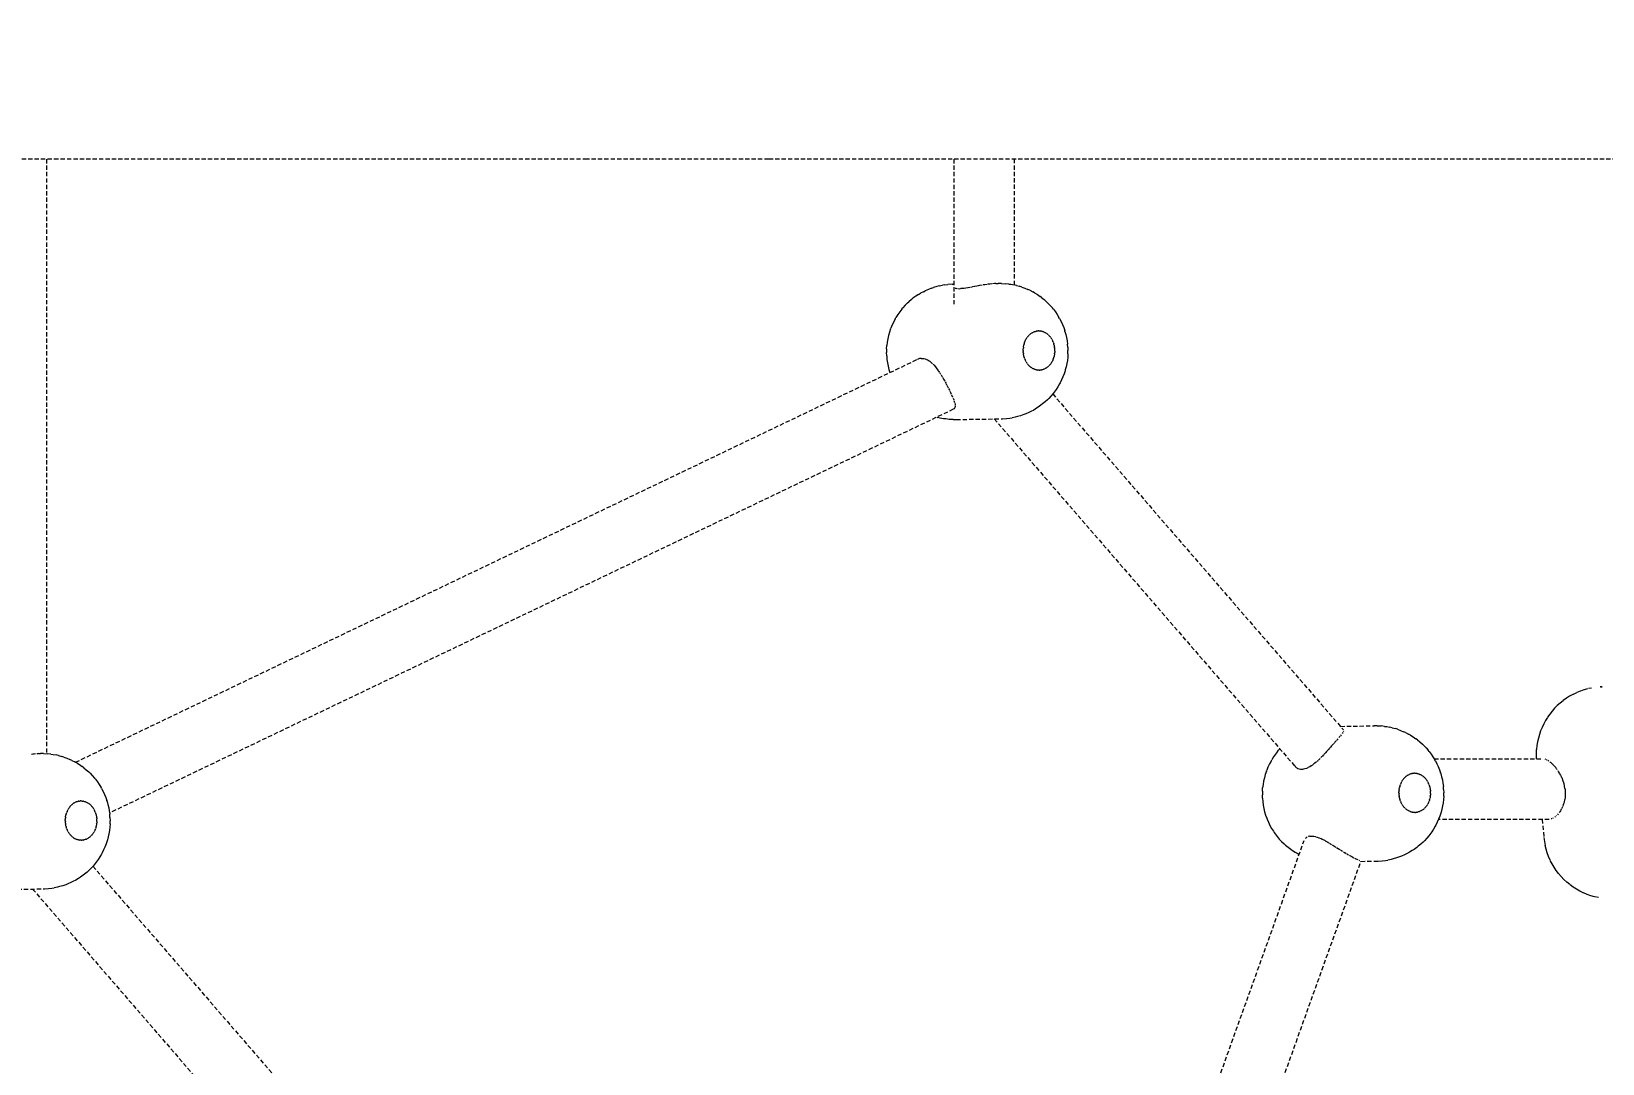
# Model space of a CAD drawing. Header units: millimetres. Extents: x -4710 to 4801, y -2494 to 3533.
# Drawn here: x 1488.4 to 1955.9, y 456.9 to 763.9 of the extents above; entities that cross this region are included whole.
import ezdxf

# ---------------------------------------------------------------- set-up
doc = ezdxf.new("R2010")
doc.units = ezdxf.units.MM
doc.linetypes.add('HIDDEN', pattern=[1.905, 1.27, -0.635])
for name, color, linetype in [('DIKOM_ОБЪЕКТ', 7, 'Continuous'), ('DIKOM_РАЗМЕР_ЗОНА', 7, 'Continuous'), ('DIKOM_РАЗМЕР_ОБЪЕКТА', 7, 'Continuous')]:
    doc.layers.add(name, color=color, linetype=linetype)
doc.styles.add('style1', font='arialbd.ttf', dxfattribs={"width": 0.8})
doc.dimstyles.new('1-50', dxfattribs={"dimtxt": 300, "dimasz": 200, "dimexe": 100, "dimexo": 0, "dimgap": 100, "dimtad": 1, "dimtxsty": 'style1', "dimcen": 200, "dimclrd": 7, "dimclre": 7, "dimclrt": 7, "dimadec": 1, "dimazin": 2, "dimtfac": 1, "dimtmove": 0, "dimatfit": 2, "dimfxl": 0, "dimlwd": 25, "dimlwe": 18, "dimarcsym": 0})

# ---------------------------------------------------------------- blocks, each defined once
blk = doc.blocks.new('*D0')
at = {"layer": 'Defpoints', "color": 0, "transparency": 16777216}
for p in [(-2049.22, 763.91), (3285.36, 750.08), (3285.36, -900.83)]:
    blk.add_point(p, dxfattribs=at)
at = {"layer": 'DIKOM_РАЗМЕР_ОБЪЕКТА', "color": 7, "lineweight": 18, "transparency": 16777216}
for p, q in [((-2049.22, 763.91), (-2049.22, -1000.83)), ((3285.36, 750.08), (3285.36, -1000.83))]:
    blk.add_line(p, q, dxfattribs=at)
at = {"layer": 'DIKOM_РАЗМЕР_ОБЪЕКТА', "color": 7, "lineweight": 25, "transparency": 16777216}
blk.add_line((-1849.22, -900.83), (3085.36, -900.83), dxfattribs=at)
at = {"layer": 'DIKOM_РАЗМЕР_ОБЪЕКТА', "color": 7, "transparency": 16777216}
for points in [[(-1849.22, -867.5), (-1849.22, -934.17), (-2049.22, -900.83)], [(3085.36, -867.5), (3085.36, -934.17), (3285.36, -900.83)]]:
    blk.add_solid(points, dxfattribs=at)
at = {"layer": 'DIKOM_РАЗМЕР_ОБЪЕКТА', "color": 7, "transparency": 16777216, "insert": (618.07, -647.56), "char_height": 300, "attachment_point": 5, "style": 'style1'}
blk.add_mtext('{\\fArial|b0|i0|c204|p34;5335}', dxfattribs=at)
blk = doc.blocks.new('*D2')
at = {"layer": 'Defpoints', "color": 0, "transparency": 16777216}
for p in [(-3555.27, 756.28), (4801.28, 756.28), (4801.28, -2394.45)]:
    blk.add_point(p, dxfattribs=at)
at = {"layer": 'DIKOM_РАЗМЕР_ЗОНА', "color": 7, "lineweight": 18, "transparency": 16777216}
for p, q in [((-3555.27, 756.28), (-3555.27, -2494.45)), ((4801.28, 756.28), (4801.28, -2494.45))]:
    blk.add_line(p, q, dxfattribs=at)
at = {"layer": 'DIKOM_РАЗМЕР_ЗОНА', "color": 7, "lineweight": 25, "transparency": 16777216}
blk.add_line((-3355.27, -2394.45), (4601.28, -2394.45), dxfattribs=at)
at = {"layer": 'DIKOM_РАЗМЕР_ЗОНА', "color": 7, "transparency": 16777216}
for points in [[(-3355.27, -2361.11), (-3355.27, -2427.78), (-3555.27, -2394.45)], [(4601.28, -2361.11), (4601.28, -2427.78), (4801.28, -2394.45)]]:
    blk.add_solid(points, dxfattribs=at)
at = {"layer": 'DIKOM_РАЗМЕР_ЗОНА', "color": 7, "transparency": 16777216, "insert": (709.08, -2141.17), "char_height": 300, "attachment_point": 5, "style": 'style1'}
blk.add_mtext('{\\fArial|b0|i0|c204|p34;8335}', dxfattribs=at)

msp = doc.modelspace()

# ---------------------------------------------------------------- linework, layer by layer
at = {"layer": 'DIKOM_ОБЪЕКТ', "color": 7, "linetype": 'HIDDEN', "lineweight": 15}
for p, q in [((1496.365, 725.928), (1445.84, 725.928)), ((1492.951, 725.928), (1492.952, 549.089)), ((1547.929, 725.928), (1496.365, 725.928)), ((1600.427, 725.928), (1547.929, 725.928)), ((1653.754, 725.928), (1600.427, 725.928)), ((1707.801, 725.928), (1653.754, 725.928)), ((1762.459, 725.928), (1707.801, 725.928)), ((1817.617, 725.928), (1762.459, 725.928)), ((1762.929, 725.928), (1762.929, 682.25)), ((1780.918, 688.505), (1780.918, 725.928)), ((1873.165, 725.928), (1817.617, 725.928)), ((1928.988, 725.928), (1873.165, 725.928)), ((1984.975, 725.928), (1928.988, 725.928)), ((1756.273, 687.545), (1755.326, 687.198)), ((1756.273, 687.545), (1756.889, 687.77)), ((1757.863, 688.045), (1756.889, 687.77)), ((1758.506, 688.211), (1757.863, 688.045)), ((1758.506, 688.211), (1759.5, 688.411)), ((1760.162, 688.516), (1759.5, 688.411)), ((1760.162, 688.516), (1761.169, 688.638)), ((1762.393, 688.714), (1761.169, 688.638)), ((1762.393, 688.714), (1762.929, 688.723)), ((1763.29, 687.582), (1763.497, 687.516)), ((1763.519, 687.509), (1763.773, 687.461)), ((1764.127, 687.418), (1764.466, 687.404)), ((1764.538, 687.403), (1764.923, 687.41)), ((1765.393, 687.441), (1764.966, 687.412)), ((1765.698, 687.473), (1765.44, 687.446)), ((1765.907, 687.493), (1765.698, 687.473)), ((1766.465, 687.562), (1765.959, 687.5)), ((1767.066, 687.652), (1766.522, 687.57)), ((1767.706, 687.763), (1767.128, 687.662)), ((1768.363, 687.892), (1767.822, 687.786)), ((1769.075, 688.019), (1768.448, 687.907)), ((1769.793, 688.159), (1769.149, 688.033)), ((1770.15, 688.233), (1769.871, 688.175)), ((1770.537, 688.299), (1770.152, 688.234)), ((1771.297, 688.436), (1770.619, 688.314)), ((1772.062, 688.564), (1771.67, 688.507)), ((1772.821, 688.679), (1772.148, 688.577)), ((1773.565, 688.771), (1773.036, 688.714)), ((1774.199, 688.844), (1773.653, 688.781)), ((1775.023, 688.9), (1774.388, 688.86)), ((1775.358, 688.922), (1775.111, 688.906)), ((1775.415, 688.926), (1776.123, 688.937)), ((1777.045, 688.94), (1776.123, 688.937)), ((1777.045, 688.94), (1778.254, 688.891)), ((1779.225, 688.785), (1778.254, 688.891)), ((1779.225, 688.785), (1779.91, 688.695)), ((1779.91, 688.695), (1780.87, 688.516)), ((1781.537, 688.361), (1780.87, 688.516)), ((1781.537, 688.361), (1782.478, 688.114)), ((1783.118, 687.895), (1782.478, 688.114)), ((1783.118, 687.895), (1784.034, 687.581)), ((1784.034, 687.581), (1784.935, 687.198)), ((1749.132, 683.151), (1748.416, 682.45)), ((1749.132, 683.151), (1749.527, 683.534)), ((1750.297, 684.193), (1749.527, 683.534)), ((1750.297, 684.193), (1750.751, 684.543)), ((1751.57, 685.153), (1750.751, 684.543)), ((1752.418, 685.698), (1751.57, 685.153)), ((1752.418, 685.698), (1752.941, 686.019)), ((1753.832, 686.504), (1752.941, 686.019)), ((1753.832, 686.504), (1754.399, 686.777)), ((1755.326, 687.198), (1754.399, 686.777)), ((1785.525, 686.926), (1784.935, 687.198)), ((1785.525, 686.926), (1786.392, 686.484)), ((1786.936, 686.16), (1786.392, 686.484)), ((1786.936, 686.16), (1787.765, 685.662)), ((1787.765, 685.662), (1788.568, 685.104)), ((1789.04, 684.745), (1788.568, 685.104)), ((1789.04, 684.745), (1789.797, 684.141)), ((1789.797, 684.141), (1790.524, 683.482)), ((1790.916, 683.103), (1790.524, 683.482)), ((1790.916, 683.103), (1791.592, 682.41)), ((1745.481, 678.469), (1745.006, 677.583)), ((1745.481, 678.469), (1745.687, 678.815)), ((1746.224, 679.691), (1745.687, 678.815)), ((1746.804, 680.523), (1746.224, 679.691)), ((1747.425, 681.308), (1746.804, 680.523)), ((1747.425, 681.308), (1747.736, 681.695)), ((1748.416, 682.45), (1747.736, 681.695)), ((1791.592, 682.41), (1792.233, 681.667)), ((1792.536, 681.285), (1792.233, 681.667)), ((1792.536, 681.285), (1793.121, 680.52)), ((1793.121, 680.52), (1793.669, 679.712)), ((1793.669, 679.712), (1794.176, 678.865)), ((1794.369, 678.526), (1794.176, 678.865)), ((1794.369, 678.526), (1794.819, 677.674)), ((1743.499, 673.513), (1743.276, 672.522)), ((1743.771, 674.483), (1743.499, 673.513)), ((1744.092, 675.43), (1743.771, 674.483)), ((1744.092, 675.43), (1744.194, 675.705)), ((1744.576, 676.66), (1744.194, 675.705)), ((1745.006, 677.583), (1744.576, 676.66)), ((1784.891, 673.126), (1785.037, 673.302)), ((1785.037, 673.302), (1785.189, 673.471)), ((1785.189, 673.471), (1785.347, 673.631)), ((1785.511, 673.783), (1785.347, 673.631)), ((1785.511, 673.783), (1785.68, 673.925)), ((1785.68, 673.925), (1785.854, 674.059)), ((1785.854, 674.059), (1786.033, 674.182)), ((1786.216, 674.296), (1786.033, 674.182)), ((1786.216, 674.296), (1786.403, 674.4)), ((1786.403, 674.4), (1786.593, 674.493)), ((1786.786, 674.576), (1786.593, 674.493)), ((1786.786, 674.576), (1786.982, 674.648)), ((1786.982, 674.648), (1787.18, 674.709)), ((1787.18, 674.709), (1787.38, 674.76)), ((1787.582, 674.799), (1787.38, 674.76)), ((1787.582, 674.799), (1787.786, 674.828)), ((1787.786, 674.828), (1787.989, 674.845)), ((1788.194, 674.851), (1787.989, 674.845)), ((1788.194, 674.851), (1788.398, 674.846)), ((1788.398, 674.846), (1788.602, 674.831)), ((1788.602, 674.831), (1788.806, 674.803)), ((1789.008, 674.765), (1788.806, 674.803)), ((1789.008, 674.765), (1789.21, 674.716)), ((1789.21, 674.716), (1789.409, 674.657)), ((1789.409, 674.657), (1789.605, 674.586)), ((1789.8, 674.505), (1789.605, 674.586)), ((1789.8, 674.505), (1789.991, 674.413)), ((1789.991, 674.413), (1790.18, 674.311)), ((1790.365, 674.198), (1790.18, 674.311)), ((1790.365, 674.198), (1790.546, 674.076)), ((1790.546, 674.076), (1790.722, 673.943)), ((1790.722, 673.943), (1790.893, 673.802)), ((1791.06, 673.652), (1790.893, 673.802)), ((1791.06, 673.652), (1791.22, 673.493)), ((1791.22, 673.493), (1791.375, 673.325)), ((1791.375, 673.325), (1791.524, 673.149)), ((1794.819, 677.674), (1795.226, 676.79)), ((1795.226, 676.79), (1795.591, 675.877)), ((1795.591, 675.877), (1795.91, 674.939)), ((1795.982, 674.71), (1795.91, 674.939)), ((1795.982, 674.71), (1796.245, 673.788)), ((1796.245, 673.788), (1796.463, 672.848)), ((1742.913, 669.471), (1742.895, 668.44)), ((1742.913, 669.471), (1742.982, 670.497)), ((1743.103, 671.515), (1742.982, 670.497)), ((1743.276, 672.522), (1743.103, 671.515)), ((1783.553, 668.992), (1783.556, 669.246)), ((1783.553, 668.992), (1783.56, 668.738)), ((1783.556, 669.246), (1783.567, 669.5)), ((1783.575, 668.485), (1783.56, 668.738)), ((1783.567, 669.5), (1783.587, 669.753)), ((1783.616, 670.004), (1783.587, 669.753)), ((1783.616, 670.004), (1783.654, 670.254)), ((1783.654, 670.254), (1783.7, 670.502)), ((1783.7, 670.502), (1783.755, 670.746)), ((1783.819, 670.988), (1783.755, 670.746)), ((1783.819, 670.988), (1783.891, 671.226)), ((1783.891, 671.226), (1783.971, 671.459)), ((1784.059, 671.688), (1783.971, 671.459)), ((1784.059, 671.688), (1784.156, 671.912)), ((1784.156, 671.912), (1784.26, 672.13)), ((1784.26, 672.13), (1784.372, 672.343)), ((1784.491, 672.549), (1784.372, 672.343)), ((1784.491, 672.549), (1784.618, 672.749)), ((1784.618, 672.749), (1784.751, 672.941)), ((1784.891, 673.126), (1784.751, 672.941)), ((1791.667, 672.965), (1791.524, 673.149)), ((1791.667, 672.965), (1791.804, 672.774)), ((1791.804, 672.774), (1791.933, 672.575)), ((1792.056, 672.37), (1791.933, 672.575)), ((1792.056, 672.37), (1792.171, 672.158)), ((1792.171, 672.158), (1792.279, 671.941)), ((1792.279, 671.941), (1792.379, 671.718)), ((1792.471, 671.489), (1792.379, 671.718)), ((1792.471, 671.489), (1792.555, 671.257)), ((1792.555, 671.257), (1792.631, 671.019)), ((1792.698, 670.778), (1792.631, 671.019)), ((1792.698, 670.778), (1792.757, 670.534)), ((1792.757, 670.534), (1792.808, 670.286)), ((1792.808, 670.286), (1792.849, 670.037)), ((1792.883, 669.786), (1792.849, 670.037)), ((1792.883, 669.786), (1792.907, 669.533)), ((1792.922, 669.279), (1792.907, 669.533)), ((1792.926, 668.771), (1792.915, 668.517)), ((1792.928, 669.025), (1792.922, 669.279)), ((1792.926, 668.771), (1792.928, 669.025)), ((1796.463, 672.848), (1796.635, 671.895)), ((1796.635, 671.895), (1796.76, 670.93)), ((1796.839, 669.958), (1796.76, 670.93)), ((1796.839, 669.958), (1796.871, 668.983)), ((1796.854, 668.007), (1796.871, 668.983)), ((1501.555, 546.555), (1751.905, 666.296)), ((1742.929, 667.41), (1742.895, 668.44)), ((1742.929, 667.41), (1743.015, 666.384)), ((1743.015, 666.384), (1743.152, 665.367)), ((1743.152, 665.367), (1743.341, 664.361)), ((1743.341, 664.361), (1743.58, 663.372)), ((1752.304, 666.472), (1751.982, 666.33)), ((1752.719, 666.594), (1752.321, 666.478)), ((1753.15, 666.658), (1752.746, 666.599)), ((1753.162, 666.658), (1753.565, 666.663)), ((1753.578, 666.662), (1753.988, 666.611)), ((1754.013, 666.605), (1754.425, 666.498)), ((1754.437, 666.493), (1754.732, 666.375)), ((1754.865, 666.324), (1755.286, 666.107)), ((1755.309, 666.092), (1755.524, 665.952)), ((1755.524, 665.952), (1755.728, 665.818)), ((1755.74, 665.81), (1756.152, 665.48)), ((1756.175, 665.46), (1756.382, 665.262)), ((1756.382, 665.262), (1756.588, 665.079)), ((1756.738, 664.924), (1757.022, 664.63)), ((1757.033, 664.617), (1757.424, 664.15)), ((1757.452, 664.116), (1757.647, 663.872)), ((1757.647, 663.872), (1757.858, 663.607)), ((1783.599, 668.232), (1783.575, 668.485)), ((1783.599, 668.232), (1783.632, 667.98)), ((1783.674, 667.731), (1783.632, 667.98)), ((1783.725, 667.483), (1783.674, 667.731)), ((1783.784, 667.239), (1783.725, 667.483)), ((1783.784, 667.239), (1783.851, 666.998)), ((1783.927, 666.761), (1783.851, 666.998)), ((1784.011, 666.528), (1783.927, 666.761)), ((1784.011, 666.528), (1784.103, 666.3)), ((1784.203, 666.076), (1784.103, 666.3)), ((1784.31, 665.859), (1784.203, 666.076)), ((1784.426, 665.647), (1784.31, 665.859)), ((1784.426, 665.647), (1784.549, 665.442)), ((1784.678, 665.243), (1784.549, 665.442)), ((1784.815, 665.052), (1784.678, 665.243)), ((1784.815, 665.052), (1784.957, 664.868)), ((1785.107, 664.692), (1784.957, 664.868)), ((1785.262, 664.524), (1785.107, 664.692)), ((1785.422, 664.365), (1785.262, 664.524)), ((1785.422, 664.365), (1785.589, 664.215)), ((1785.76, 664.074), (1785.589, 664.215)), ((1785.936, 663.942), (1785.76, 664.074)), ((1786.117, 663.819), (1785.936, 663.942)), ((1790.627, 663.958), (1790.449, 663.834)), ((1790.802, 664.092), (1790.627, 663.958)), ((1790.971, 664.234), (1790.802, 664.092)), ((1790.971, 664.234), (1791.135, 664.386)), ((1791.293, 664.546), (1791.135, 664.386)), ((1791.445, 664.714), (1791.293, 664.546)), ((1791.591, 664.891), (1791.445, 664.714)), ((1791.591, 664.891), (1791.731, 665.076)), ((1791.864, 665.269), (1791.731, 665.076)), ((1791.99, 665.468), (1791.864, 665.269)), ((1791.99, 665.468), (1792.11, 665.674)), ((1792.222, 665.887), (1792.11, 665.674)), ((1792.326, 666.105), (1792.222, 665.887)), ((1792.422, 666.329), (1792.326, 666.105)), ((1792.422, 666.329), (1792.511, 666.558)), ((1792.591, 666.791), (1792.511, 666.558)), ((1792.663, 667.029), (1792.591, 666.791)), ((1792.663, 667.029), (1792.727, 667.271)), ((1792.782, 667.515), (1792.727, 667.271)), ((1792.828, 667.763), (1792.782, 667.515)), ((1792.866, 668.013), (1792.828, 667.763)), ((1792.866, 668.013), (1792.895, 668.264)), ((1792.915, 668.517), (1792.895, 668.264)), ((1796.322, 664.174), (1796.074, 663.25)), ((1796.525, 665.114), (1796.322, 664.174)), ((1796.681, 666.07), (1796.525, 665.114)), ((1796.792, 667.035), (1796.681, 666.07)), ((1796.854, 668.007), (1796.792, 667.035)), ((1743.58, 663.372), (1743.855, 662.446)), ((1757.88, 663.577), (1758.252, 663.049)), ((1758.291, 662.995), (1758.414, 662.816)), ((1758.414, 662.816), (1758.685, 662.422)), ((1758.695, 662.405), (1758.965, 661.964)), ((1759.097, 661.766), (1759.467, 661.157)), ((1759.488, 661.119), (1759.608, 660.899)), ((1759.608, 660.899), (1759.713, 660.725)), ((1759.713, 660.725), (1759.854, 660.494)), ((1759.865, 660.474), (1760.201, 659.858)), ((1760.289, 659.702), (1760.585, 659.166)), ((1786.117, 663.819), (1786.302, 663.707)), ((1786.49, 663.604), (1786.302, 663.707)), ((1786.682, 663.512), (1786.49, 663.604)), ((1786.682, 663.512), (1786.877, 663.431)), ((1787.073, 663.36), (1786.877, 663.431)), ((1787.272, 663.301), (1787.073, 663.36)), ((1787.473, 663.252), (1787.272, 663.301)), ((1787.473, 663.252), (1787.676, 663.213)), ((1787.879, 663.187), (1787.676, 663.213)), ((1788.083, 663.171), (1787.879, 663.187)), ((1788.288, 663.166), (1788.083, 663.171)), ((1788.288, 663.166), (1788.492, 663.172)), ((1788.697, 663.189), (1788.492, 663.172)), ((1788.9, 663.218), (1788.697, 663.189)), ((1788.9, 663.218), (1789.102, 663.258)), ((1789.302, 663.308), (1789.102, 663.258)), ((1789.5, 663.369), (1789.302, 663.308)), ((1789.696, 663.441), (1789.5, 663.369)), ((1789.696, 663.441), (1789.889, 663.524)), ((1790.079, 663.617), (1789.889, 663.524)), ((1790.266, 663.721), (1790.079, 663.617)), ((1790.266, 663.721), (1790.449, 663.834)), ((1794.522, 659.408), (1794.335, 659.052)), ((1794.958, 660.264), (1794.522, 659.408)), ((1795.352, 661.15), (1794.958, 660.264)), ((1795.701, 662.065), (1795.352, 661.15)), ((1796.006, 663.005), (1795.701, 662.065)), ((1796.074, 663.25), (1796.006, 663.005)), ((1760.608, 659.12), (1760.744, 658.844)), ((1760.824, 658.701), (1760.941, 658.491)), ((1760.953, 658.467), (1761.256, 657.862)), ((1761.328, 657.724), (1761.607, 657.173)), ((1761.616, 657.153), (1761.723, 656.914)), ((1761.793, 656.777), (1761.908, 656.555)), ((1761.925, 656.518), (1762.156, 656.004)), ((1762.226, 655.863), (1762.454, 655.36)), ((1762.46, 655.345), (1762.54, 655.133)), ((1762.693, 654.797), (1762.877, 654.306)), ((1791.143, 654.776), (1790.757, 654.379)), ((1791.807, 655.474), (1791.143, 654.776)), ((1792.436, 656.222), (1791.807, 655.474)), ((1792.32, 656.083), (1878.824, 556.195)), ((1793.028, 657.015), (1792.436, 656.222)), ((1793.307, 657.391), (1793.028, 657.015)), ((1793.841, 658.202), (1793.307, 657.391)), ((1794.335, 659.052), (1793.841, 658.202)), ((1762.745, 651.53), (1511.685, 531.451)), ((1762.956, 651.674), (1762.745, 651.53)), ((1762.935, 654.146), (1763.05, 653.832)), ((1763.123, 651.861), (1762.967, 651.682)), ((1763.053, 653.821), (1763.13, 653.524)), ((1763.225, 652.079), (1763.131, 651.876)), ((1763.184, 653.349), (1763.259, 653.011)), ((1763.291, 652.35), (1763.231, 652.104)), ((1763.26, 653.002), (1763.276, 652.79)), ((1763.296, 652.594), (1763.292, 652.356)), ((1783.709, 649.948), (1782.786, 649.624)), ((1784.334, 650.185), (1783.709, 649.948)), ((1785.228, 650.574), (1784.334, 650.185)), ((1785.814, 650.867), (1785.228, 650.574)), ((1786.674, 651.315), (1785.814, 650.867)), ((1787.51, 651.828), (1786.674, 651.315)), ((1788.033, 652.163), (1787.51, 651.828)), ((1788.827, 652.727), (1788.033, 652.163)), ((1789.294, 653.105), (1788.827, 652.727)), ((1790.041, 653.714), (1789.294, 653.105)), ((1790.757, 654.379), (1790.041, 653.714)), ((1757.806, 649.168), (1758.175, 649.066)), ((1758.821, 648.922), (1758.175, 649.066)), ((1759.818, 648.729), (1758.821, 648.922)), ((1760.481, 648.646), (1759.818, 648.729)), ((1761.49, 648.53), (1760.481, 648.646)), ((1762.715, 648.48), (1761.49, 648.53)), ((1762.715, 648.48), (1763.638, 648.483)), ((1763.638, 648.483), (1777.367, 648.707)), ((1774.935, 648.667), (1864.328, 545.446)), ((1777.367, 648.707), (1778.575, 648.782)), ((1778.575, 648.782), (1779.544, 648.895)), ((1779.544, 648.895), (1780.228, 649.007)), ((1781.185, 649.192), (1780.228, 649.007)), ((1781.849, 649.369), (1781.185, 649.192)), ((1782.786, 649.624), (1781.849, 649.369)), ((1946.101, 566.155), (1945.161, 565.561)), ((1947.072, 566.694), (1946.101, 566.155)), ((1948.15, 567.219), (1947.161, 566.742)), ((1949.25, 567.673), (1948.252, 567.261)), ((1950.357, 568.055), (1949.357, 567.71)), ((1951.452, 568.363), (1950.458, 568.086)), ((1952.661, 568.627), (1951.752, 568.437)), ((1955.85, 568.97), (1955.229, 568.929)), ((1955.359, 568.936), (1955.85, 568.97)), ((1940.94, 561.761), (1940.247, 560.88)), ((1941.681, 562.602), (1940.94, 561.761)), ((1942.47, 563.398), (1941.681, 562.602)), ((1943.302, 564.149), (1942.47, 563.398)), ((1944.175, 564.852), (1943.302, 564.149)), ((1945.161, 565.561), (1944.257, 564.915)), ((1877.937, 557.218), (1887.934, 557.381)), ((1888.856, 557.384), (1887.934, 557.381)), ((1888.856, 557.384), (1890.065, 557.335)), ((1891.036, 557.228), (1890.065, 557.335)), ((1891.036, 557.228), (1891.722, 557.139)), ((1891.722, 557.139), (1892.681, 556.961)), ((1893.348, 556.806), (1892.681, 556.961)), ((1893.348, 556.806), (1894.289, 556.557)), ((1894.929, 556.339), (1894.289, 556.557)), ((1894.929, 556.339), (1895.846, 556.025)), ((1937.936, 556.91), (1937.514, 555.867)), ((1938.417, 557.928), (1937.936, 556.91)), ((1938.954, 558.918), (1938.417, 557.928)), ((1939.546, 559.875), (1938.954, 558.918)), ((1940.247, 560.88), (1939.605, 559.962)), ((1875.894, 552.036), (1875.528, 551.632)), ((1876.132, 552.318), (1875.943, 552.091)), ((1876.354, 552.567), (1876.209, 552.412)), ((1876.771, 553.05), (1876.401, 552.617)), ((1877.19, 553.531), (1876.846, 553.141)), ((1877.555, 553.966), (1877.418, 553.816)), ((1877.862, 554.342), (1877.59, 554.004)), ((1878.178, 554.729), (1877.936, 554.436)), ((1878.618, 555.351), (1878.443, 555.087)), ((1878.843, 555.828), (1878.773, 555.631)), ((1895.846, 556.025), (1896.746, 555.642)), ((1897.337, 555.371), (1896.746, 555.642)), ((1897.337, 555.371), (1898.204, 554.928)), ((1898.748, 554.604), (1898.204, 554.928)), ((1898.748, 554.604), (1899.576, 554.106)), ((1899.576, 554.106), (1900.379, 553.548)), ((1900.852, 553.189), (1900.379, 553.548)), ((1900.852, 553.189), (1901.609, 552.585)), ((1901.609, 552.585), (1902.336, 551.926)), ((1902.727, 551.548), (1902.336, 551.926)), ((1936.609, 552.618), (1936.43, 551.506)), ((1936.849, 553.717), (1936.609, 552.618)), ((1937.151, 554.801), (1936.849, 553.717)), ((1937.514, 555.867), (1937.151, 554.801)), ((1488.867, 548.904), (1488.452, 548.818)), ((1489.293, 548.969), (1488.92, 548.915)), ((1489.657, 549.023), (1489.293, 548.969)), ((1490.342, 549.091), (1490.026, 549.065)), ((1490.632, 549.114), (1490.355, 549.091)), ((1490.657, 549.117), (1491.09, 549.124)), ((1492.013, 549.127), (1491.09, 549.124)), ((1492.013, 549.127), (1493.222, 549.078)), ((1494.192, 548.971), (1493.222, 549.078)), ((1494.192, 548.971), (1494.879, 548.882)), ((1494.879, 548.882), (1495.838, 548.703)), ((1496.505, 548.548), (1495.838, 548.703)), ((1496.505, 548.548), (1497.446, 548.3)), ((1498.086, 548.082), (1497.446, 548.3)), ((1498.086, 548.082), (1499.002, 547.767)), ((1499.002, 547.767), (1499.903, 547.385)), ((1500.493, 547.113), (1499.903, 547.385)), ((1500.493, 547.113), (1501.36, 546.67)), ((1857.293, 546.913), (1857.498, 547.259)), ((1858.035, 548.136), (1857.498, 547.259)), ((1858.615, 548.967), (1858.035, 548.136)), ((1859.236, 549.752), (1858.615, 548.967)), ((1859.236, 549.752), (1859.548, 550.139)), ((1859.912, 550.544), (1859.548, 550.139)), ((1871.237, 547.062), (1870.972, 546.811)), ((1871.883, 547.668), (1871.389, 547.197)), ((1872.254, 548.057), (1872.065, 547.859)), ((1872.413, 548.209), (1872.254, 548.057)), ((1872.941, 548.756), (1872.459, 548.256)), ((1873.171, 549.014), (1873.029, 548.855)), ((1873.458, 549.306), (1873.171, 549.014)), ((1873.903, 549.799), (1873.505, 549.358)), ((1874.472, 550.423), (1874.017, 549.931)), ((1874.7, 550.692), (1874.52, 550.479)), ((1874.967, 550.984), (1874.796, 550.804)), ((1875.404, 551.484), (1874.967, 550.984)), ((1902.727, 551.548), (1903.403, 550.854)), ((1903.403, 550.854), (1904.044, 550.111)), ((1904.347, 549.729), (1904.044, 550.111)), ((1904.347, 549.729), (1904.932, 548.964)), ((1904.932, 548.964), (1905.48, 548.156)), ((1905.48, 548.156), (1905.988, 547.309)), ((1905.833, 547.568), (1938.182, 547.568)), ((1906.18, 546.97), (1905.988, 547.309)), ((1936.263, 549.261), (1936.315, 550.386)), ((1936.275, 548.136), (1936.263, 549.261)), ((1936.306, 547.568), (1936.278, 548.032)), ((1936.43, 551.506), (1936.315, 550.386)), ((1939.055, 547.366), (1938.859, 547.448)), ((1939.505, 547.152), (1939.24, 547.294)), ((1939.928, 546.888), (1939.65, 547.074)), ((1501.904, 546.346), (1501.36, 546.67)), ((1501.904, 546.346), (1502.732, 545.849)), ((1502.732, 545.849), (1503.536, 545.29)), ((1504.008, 544.932), (1503.536, 545.29)), ((1504.008, 544.932), (1504.765, 544.328)), ((1504.765, 544.328), (1505.492, 543.669)), ((1505.884, 543.29), (1505.492, 543.669)), ((1505.884, 543.29), (1506.559, 542.596)), ((1506.559, 542.596), (1507.2, 541.854)), ((1855.582, 542.927), (1855.31, 541.956)), ((1855.903, 543.874), (1855.582, 542.927)), ((1855.903, 543.874), (1856.005, 544.149)), ((1856.388, 545.104), (1856.005, 544.149)), ((1856.817, 546.027), (1856.388, 545.104)), ((1857.293, 546.913), (1856.817, 546.027)), ((1864.332, 545.441), (1864.524, 545.242)), ((1864.615, 545.149), (1864.911, 544.921)), ((1864.934, 544.904), (1865.261, 544.718)), ((1865.285, 544.705), (1865.633, 544.571)), ((1865.659, 544.561), (1866.026, 544.48)), ((1866.052, 544.474), (1866.433, 544.447)), ((1866.489, 544.447), (1866.889, 544.472)), ((1867.335, 544.557), (1866.918, 544.478)), ((1867.796, 544.7), (1867.366, 544.567)), ((1868.27, 544.901), (1867.829, 544.713)), ((1868.764, 545.155), (1868.386, 544.963)), ((1869.269, 545.464), (1868.799, 545.177)), ((1869.6, 545.7), (1869.305, 545.49)), ((1869.778, 545.826), (1869.6, 545.7)), ((1870.031, 546.031), (1869.816, 545.857)), ((1870.295, 546.229), (1870.031, 546.031)), ((1870.819, 546.668), (1870.336, 546.262)), ((1897.322, 542.226), (1897.492, 542.369)), ((1897.492, 542.369), (1897.666, 542.503)), ((1897.666, 542.503), (1897.845, 542.627)), ((1898.028, 542.74), (1897.845, 542.627)), ((1898.028, 542.74), (1898.215, 542.844)), ((1898.215, 542.844), (1898.404, 542.937)), ((1898.598, 543.02), (1898.404, 542.937)), ((1898.598, 543.02), (1898.793, 543.092)), ((1898.793, 543.092), (1898.992, 543.153)), ((1898.992, 543.153), (1899.192, 543.204)), ((1899.393, 543.243), (1899.192, 543.204)), ((1899.393, 543.243), (1899.597, 543.271)), ((1899.597, 543.271), (1899.801, 543.289)), ((1900.005, 543.295), (1899.801, 543.289)), ((1900.005, 543.295), (1900.21, 543.29)), ((1900.21, 543.29), (1900.414, 543.274)), ((1900.414, 543.274), (1900.618, 543.248)), ((1900.82, 543.209), (1900.618, 543.248)), ((1900.82, 543.209), (1901.021, 543.16)), ((1901.021, 543.16), (1901.22, 543.101)), ((1901.22, 543.101), (1901.417, 543.03)), ((1901.611, 542.949), (1901.417, 543.03)), ((1901.611, 542.949), (1901.802, 542.857)), ((1901.802, 542.857), (1901.991, 542.755)), ((1902.176, 542.642), (1901.991, 542.755)), ((1902.176, 542.642), (1902.357, 542.519)), ((1902.357, 542.519), (1902.534, 542.387)), ((1902.534, 542.387), (1902.705, 542.246)), ((1906.18, 546.97), (1906.63, 546.118)), ((1906.63, 546.118), (1907.038, 545.234)), ((1907.038, 545.234), (1907.402, 544.321)), ((1907.402, 544.321), (1907.722, 543.383)), ((1907.793, 543.153), (1907.722, 543.383)), ((1907.793, 543.153), (1908.056, 542.232)), ((1940.217, 546.682), (1940.384, 546.554)), ((1940.385, 546.554), (1940.551, 546.425)), ((1940.81, 546.186), (1940.631, 546.351)), ((1941.034, 545.995), (1940.854, 546.149)), ((1941.345, 545.68), (1941.034, 545.995)), ((1941.518, 545.504), (1941.345, 545.68)), ((1941.822, 545.157), (1941.672, 545.323)), ((1941.995, 544.964), (1941.821, 545.157)), ((1942.282, 544.592), (1941.996, 544.964)), ((1942.443, 544.383), (1942.282, 544.592)), ((1942.875, 543.76), (1942.716, 543.986)), ((1943.129, 543.34), (1942.875, 543.76)), ((1943.274, 543.099), (1943.129, 543.34)), ((1943.501, 542.658), (1943.274, 543.099)), ((1943.638, 542.404), (1943.527, 542.607)), ((1943.726, 542.211), (1943.638, 542.404)), ((1507.504, 541.472), (1507.2, 541.854)), ((1507.504, 541.472), (1508.089, 540.706)), ((1508.089, 540.706), (1508.637, 539.899)), ((1508.637, 539.899), (1509.144, 539.052)), ((1509.337, 538.713), (1509.144, 539.052)), ((1509.337, 538.713), (1509.786, 537.86)), ((1509.786, 537.86), (1510.194, 536.977)), ((1854.724, 537.914), (1854.706, 536.884)), ((1854.724, 537.914), (1854.793, 538.941)), ((1854.915, 539.959), (1854.793, 538.941)), ((1855.087, 540.966), (1854.915, 539.959)), ((1855.31, 541.956), (1855.087, 540.966)), ((1895.365, 537.437), (1895.367, 537.691)), ((1895.367, 537.691), (1895.378, 537.944)), ((1895.378, 537.944), (1895.398, 538.197)), ((1895.427, 538.449), (1895.398, 538.197)), ((1895.427, 538.449), (1895.465, 538.698)), ((1895.465, 538.698), (1895.512, 538.946)), ((1895.512, 538.946), (1895.567, 539.191)), ((1895.63, 539.432), (1895.567, 539.191)), ((1895.63, 539.432), (1895.702, 539.67)), ((1895.702, 539.67), (1895.782, 539.903)), ((1895.871, 540.132), (1895.782, 539.903)), ((1895.871, 540.132), (1895.967, 540.356)), ((1895.967, 540.356), (1896.072, 540.574)), ((1896.072, 540.574), (1896.183, 540.787)), ((1896.302, 540.993), (1896.183, 540.787)), ((1896.302, 540.993), (1896.429, 541.192)), ((1896.429, 541.192), (1896.562, 541.385)), ((1896.702, 541.57), (1896.562, 541.385)), ((1896.702, 541.57), (1896.849, 541.747)), ((1896.849, 541.747), (1897, 541.915)), ((1897, 541.915), (1897.158, 542.075)), ((1897.322, 542.226), (1897.158, 542.075)), ((1902.871, 542.096), (1902.705, 542.246)), ((1902.871, 542.096), (1903.032, 541.937)), ((1903.032, 541.937), (1903.187, 541.769)), ((1903.187, 541.769), (1903.336, 541.593)), ((1903.479, 541.409), (1903.336, 541.593)), ((1903.479, 541.409), (1903.615, 541.218)), ((1903.615, 541.218), (1903.744, 541.019)), ((1903.867, 540.814), (1903.744, 541.019)), ((1903.867, 540.814), (1903.982, 540.602)), ((1903.982, 540.602), (1904.09, 540.385)), ((1904.09, 540.385), (1904.19, 540.161)), ((1904.282, 539.933), (1904.19, 540.161)), ((1904.282, 539.933), (1904.366, 539.7)), ((1904.366, 539.7), (1904.442, 539.463)), ((1904.51, 539.222), (1904.442, 539.463)), ((1904.51, 539.222), (1904.569, 538.978)), ((1904.569, 538.978), (1904.619, 538.73)), ((1904.619, 538.73), (1904.661, 538.481)), ((1904.694, 538.229), (1904.661, 538.481)), ((1904.694, 538.229), (1904.718, 537.976)), ((1904.734, 537.723), (1904.718, 537.976)), ((1904.74, 537.469), (1904.734, 537.723)), ((1908.056, 542.232), (1908.274, 541.292)), ((1908.274, 541.292), (1908.446, 540.339)), ((1908.446, 540.339), (1908.572, 539.374)), ((1908.65, 538.402), (1908.572, 539.374)), ((1908.65, 538.402), (1908.682, 537.427)), ((1943.849, 541.943), (1943.726, 542.211)), ((1943.971, 541.678), (1943.849, 541.943)), ((1944.15, 541.202), (1943.971, 541.678)), ((1944.254, 540.925), (1944.15, 541.202)), ((1944.399, 540.438), (1944.254, 540.925)), ((1944.484, 540.152), (1944.399, 540.438)), ((1944.595, 539.658), (1944.484, 540.152)), ((1944.66, 539.364), (1944.595, 539.658)), ((1944.735, 538.866), (1944.66, 539.364)), ((1944.78, 538.567), (1944.735, 538.866)), ((1944.78, 538.567), (1944.82, 538.069)), ((1944.82, 538.069), (1944.843, 537.78)), ((1944.843, 537.78), (1944.846, 537.496)), ((1499.585, 532.935), (1499.719, 533.127)), ((1499.858, 533.312), (1499.719, 533.127)), ((1499.858, 533.312), (1500.005, 533.489)), ((1500.005, 533.489), (1500.157, 533.658)), ((1500.157, 533.658), (1500.315, 533.818)), ((1500.479, 533.97), (1500.315, 533.818)), ((1500.479, 533.97), (1500.648, 534.112)), ((1500.648, 534.112), (1500.822, 534.246)), ((1500.822, 534.246), (1501.001, 534.369)), ((1501.184, 534.483), (1501.001, 534.369)), ((1501.184, 534.483), (1501.371, 534.587)), ((1501.371, 534.587), (1501.561, 534.68)), ((1501.754, 534.762), (1501.561, 534.68)), ((1501.754, 534.762), (1501.95, 534.834)), ((1501.95, 534.834), (1502.148, 534.896)), ((1502.148, 534.896), (1502.348, 534.946)), ((1502.55, 534.986), (1502.348, 534.946)), ((1502.55, 534.986), (1502.753, 535.014)), ((1502.753, 535.014), (1502.957, 535.032)), ((1503.162, 535.038), (1502.957, 535.032)), ((1503.162, 535.038), (1503.366, 535.033)), ((1503.366, 535.033), (1503.57, 535.017)), ((1503.57, 535.017), (1503.774, 534.99)), ((1503.977, 534.952), (1503.774, 534.99)), ((1503.977, 534.952), (1504.177, 534.903)), ((1504.177, 534.903), (1504.376, 534.843)), ((1504.376, 534.843), (1504.573, 534.773)), ((1504.767, 534.692), (1504.573, 534.773)), ((1504.767, 534.692), (1504.959, 534.6)), ((1504.959, 534.6), (1505.147, 534.497)), ((1505.332, 534.385), (1505.147, 534.497)), ((1505.332, 534.385), (1505.513, 534.262)), ((1505.513, 534.262), (1505.69, 534.13)), ((1505.69, 534.13), (1505.861, 533.989)), ((1506.027, 533.839), (1505.861, 533.989)), ((1506.027, 533.839), (1506.188, 533.679)), ((1506.188, 533.679), (1506.343, 533.512)), ((1506.343, 533.512), (1506.492, 533.336)), ((1506.635, 533.152), (1506.492, 533.336)), ((1506.635, 533.152), (1506.772, 532.961)), ((1506.772, 532.961), (1506.901, 532.762)), ((1510.194, 536.977), (1510.559, 536.064)), ((1510.559, 536.064), (1510.878, 535.126)), ((1510.95, 534.896), (1510.878, 535.126)), ((1510.95, 534.896), (1511.213, 533.975)), ((1511.213, 533.975), (1511.431, 533.035)), ((1511.431, 533.035), (1511.602, 532.081)), ((1854.74, 535.854), (1854.706, 536.884)), ((1854.74, 535.854), (1854.826, 534.828)), ((1854.826, 534.828), (1854.964, 533.811)), ((1854.964, 533.811), (1855.152, 532.806)), ((1895.365, 537.437), (1895.371, 537.182)), ((1895.386, 536.929), (1895.371, 537.182)), ((1895.411, 536.676), (1895.386, 536.929)), ((1895.411, 536.676), (1895.444, 536.424)), ((1895.485, 536.175), (1895.444, 536.424)), ((1895.536, 535.927), (1895.485, 536.175)), ((1895.595, 535.683), (1895.536, 535.927)), ((1895.595, 535.683), (1895.662, 535.442)), ((1895.738, 535.204), (1895.662, 535.442)), ((1895.822, 534.972), (1895.738, 535.204)), ((1895.822, 534.972), (1895.914, 534.743)), ((1896.015, 534.52), (1895.914, 534.743)), ((1896.122, 534.303), (1896.015, 534.52)), ((1896.237, 534.091), (1896.122, 534.303)), ((1896.237, 534.091), (1896.36, 533.886)), ((1896.489, 533.687), (1896.36, 533.886)), ((1896.626, 533.496), (1896.489, 533.687)), ((1896.626, 533.496), (1896.769, 533.312)), ((1896.918, 533.136), (1896.769, 533.312)), ((1897.073, 532.969), (1896.918, 533.136)), ((1897.234, 532.809), (1897.073, 532.969)), ((1903.104, 532.99), (1902.946, 532.83)), ((1903.256, 533.159), (1903.104, 532.99)), ((1903.402, 533.335), (1903.256, 533.159)), ((1903.402, 533.335), (1903.542, 533.52)), ((1903.676, 533.712), (1903.542, 533.52)), ((1903.802, 533.912), (1903.676, 533.712)), ((1903.802, 533.912), (1903.921, 534.118)), ((1904.033, 534.331), (1903.921, 534.118)), ((1904.137, 534.549), (1904.033, 534.331)), ((1904.234, 534.773), (1904.137, 534.549)), ((1904.234, 534.773), (1904.322, 535.002)), ((1904.402, 535.235), (1904.322, 535.002)), ((1904.475, 535.473), (1904.402, 535.235)), ((1904.475, 535.473), (1904.538, 535.715)), ((1904.593, 535.96), (1904.538, 535.715)), ((1904.639, 536.207), (1904.593, 535.96)), ((1904.677, 536.457), (1904.639, 536.207)), ((1904.677, 536.457), (1904.706, 536.708)), ((1904.726, 536.961), (1904.706, 536.708)), ((1904.737, 537.215), (1904.726, 536.961)), ((1904.737, 537.215), (1904.74, 537.469)), ((1908.336, 533.559), (1908.133, 532.618)), ((1908.493, 534.513), (1908.336, 533.559)), ((1908.603, 535.479), (1908.493, 534.513)), ((1908.666, 536.451), (1908.603, 535.479)), ((1908.666, 536.451), (1908.682, 537.427)), ((1944.002, 533.286), (1943.826, 532.898)), ((1944.252, 533.924), (1944.103, 533.513)), ((1944.329, 534.144), (1944.251, 533.924)), ((1944.468, 534.592), (1944.338, 534.165)), ((1944.544, 534.844), (1944.469, 534.592)), ((1944.642, 535.284), (1944.544, 534.844)), ((1944.699, 535.542), (1944.648, 535.308)), ((1944.764, 535.998), (1944.699, 535.542)), ((1944.802, 536.265), (1944.764, 535.998)), ((1944.832, 536.736), (1944.802, 536.265)), ((1944.85, 537.012), (1944.832, 536.736)), ((1944.846, 537.496), (1944.85, 537.012)), ((1498.521, 529.179), (1498.523, 529.433)), ((1498.521, 529.179), (1498.527, 528.925)), ((1498.523, 529.433), (1498.535, 529.687)), ((1498.543, 528.671), (1498.527, 528.925)), ((1498.535, 529.687), (1498.555, 529.94)), ((1498.567, 528.418), (1498.543, 528.671)), ((1498.584, 530.191), (1498.555, 529.94)), ((1498.567, 528.418), (1498.6, 528.167)), ((1498.584, 530.191), (1498.621, 530.441)), ((1498.621, 530.441), (1498.668, 530.688)), ((1498.668, 530.688), (1498.723, 530.933)), ((1498.787, 531.175), (1498.723, 530.933)), ((1498.787, 531.175), (1498.859, 531.412)), ((1498.859, 531.412), (1498.939, 531.646)), ((1499.028, 531.875), (1498.939, 531.646)), ((1499.028, 531.875), (1499.124, 532.099)), ((1499.124, 532.099), (1499.228, 532.317)), ((1499.228, 532.317), (1499.34, 532.53)), ((1499.459, 532.736), (1499.34, 532.53)), ((1499.459, 532.736), (1499.585, 532.935)), ((1507.024, 532.557), (1506.901, 532.762)), ((1507.024, 532.557), (1507.139, 532.345)), ((1507.139, 532.345), (1507.246, 532.127)), ((1507.246, 532.127), (1507.347, 531.904)), ((1507.439, 531.676), (1507.347, 531.904)), ((1507.439, 531.676), (1507.523, 531.443)), ((1507.523, 531.443), (1507.599, 531.206)), ((1507.666, 530.965), (1507.599, 531.206)), ((1507.666, 530.965), (1507.725, 530.72)), ((1507.725, 530.72), (1507.776, 530.473)), ((1507.776, 530.473), (1507.818, 530.224)), ((1507.85, 529.972), (1507.818, 530.224)), ((1507.834, 528.199), (1507.863, 528.451)), ((1507.85, 529.972), (1507.875, 529.72)), ((1507.883, 528.704), (1507.863, 528.451)), ((1507.89, 529.466), (1507.875, 529.72)), ((1507.894, 528.957), (1507.883, 528.704)), ((1507.896, 529.211), (1507.89, 529.466)), ((1507.894, 528.957), (1507.896, 529.211)), ((1511.602, 532.081), (1511.728, 531.117)), ((1511.807, 530.145), (1511.728, 531.117)), ((1511.807, 530.145), (1511.838, 529.169)), ((1511.822, 528.194), (1511.838, 529.169)), ((1855.152, 532.806), (1855.391, 531.817)), ((1855.391, 531.817), (1855.679, 530.848)), ((1855.679, 530.848), (1856.015, 529.903)), ((1856.015, 529.903), (1856.122, 529.643)), ((1856.122, 529.643), (1856.519, 528.691)), ((1856.519, 528.691), (1856.964, 527.771)), ((1897.234, 532.809), (1897.4, 532.659)), ((1897.571, 532.518), (1897.4, 532.659)), ((1897.747, 532.385), (1897.571, 532.518)), ((1897.929, 532.263), (1897.747, 532.385)), ((1897.929, 532.263), (1898.113, 532.15)), ((1898.302, 532.048), (1898.113, 532.15)), ((1898.494, 531.956), (1898.302, 532.048)), ((1898.494, 531.956), (1898.688, 531.875)), ((1898.885, 531.805), (1898.688, 531.875)), ((1899.084, 531.745), (1898.885, 531.805)), ((1899.285, 531.696), (1899.084, 531.745)), ((1899.285, 531.696), (1899.487, 531.658)), ((1899.691, 531.63), (1899.487, 531.658)), ((1899.895, 531.615), (1899.691, 531.63)), ((1900.099, 531.61), (1899.895, 531.615)), ((1900.099, 531.61), (1900.304, 531.616)), ((1900.508, 531.634), (1900.304, 531.616)), ((1900.711, 531.662), (1900.508, 531.634)), ((1900.711, 531.662), (1900.913, 531.701)), ((1901.113, 531.752), (1900.913, 531.701)), ((1901.311, 531.813), (1901.113, 531.752)), ((1901.507, 531.885), (1901.311, 531.813)), ((1901.507, 531.885), (1901.7, 531.968)), ((1901.89, 532.061), (1901.7, 531.968)), ((1902.077, 532.165), (1901.89, 532.061)), ((1902.077, 532.165), (1902.26, 532.279)), ((1902.439, 532.402), (1902.26, 532.279)), ((1902.613, 532.536), (1902.439, 532.402)), ((1902.783, 532.678), (1902.613, 532.536)), ((1902.783, 532.678), (1902.946, 532.83)), ((1906.769, 528.707), (1906.333, 527.853)), ((1907.163, 529.594), (1906.769, 528.707)), ((1940.04, 529.567), (1907.151, 529.567)), ((1907.513, 530.509), (1907.163, 529.594)), ((1907.817, 531.449), (1907.513, 530.509)), ((1907.885, 531.694), (1907.817, 531.449)), ((1908.133, 532.618), (1907.885, 531.694)), ((1937.991, 529.567), (1938.504, 524.152)), ((1940.878, 529.752), (1940.688, 529.675)), ((1941.257, 529.936), (1941.03, 529.815)), ((1941.983, 530.451), (1941.749, 530.256)), ((1942.275, 530.729), (1942.117, 530.564)), ((1942.71, 531.194), (1942.484, 530.93)), ((1943.191, 531.815), (1943.059, 531.643)), ((1943.383, 532.115), (1943.191, 531.815)), ((1943.518, 532.329), (1943.398, 532.14)), ((1943.639, 532.563), (1943.518, 532.329)), ((1943.826, 532.898), (1943.709, 532.688)), ((1498.642, 527.917), (1498.6, 528.167)), ((1498.692, 527.67), (1498.642, 527.917)), ((1498.751, 527.426), (1498.692, 527.67)), ((1498.751, 527.426), (1498.819, 527.184)), ((1498.895, 526.947), (1498.819, 527.184)), ((1498.979, 526.714), (1498.895, 526.947)), ((1498.979, 526.714), (1499.071, 526.486)), ((1499.171, 526.263), (1499.071, 526.486)), ((1499.278, 526.046), (1499.171, 526.263)), ((1499.394, 525.834), (1499.278, 526.046)), ((1499.394, 525.834), (1499.516, 525.629)), ((1499.646, 525.43), (1499.516, 525.629)), ((1499.782, 525.239), (1499.646, 525.43)), ((1499.782, 525.239), (1499.925, 525.055)), ((1500.074, 524.878), (1499.925, 525.055)), ((1500.229, 524.711), (1500.074, 524.878)), ((1500.39, 524.552), (1500.229, 524.711)), ((1500.39, 524.552), (1500.556, 524.402)), ((1500.727, 524.26), (1500.556, 524.402)), ((1500.904, 524.128), (1500.727, 524.26)), ((1501.085, 524.006), (1500.904, 524.128)), ((1501.085, 524.006), (1501.27, 523.893)), ((1501.458, 523.791), (1501.27, 523.893)), ((1501.65, 523.699), (1501.458, 523.791)), ((1501.65, 523.699), (1501.844, 523.618)), ((1502.041, 523.547), (1501.844, 523.618)), ((1504.663, 523.628), (1504.468, 523.556)), ((1504.663, 523.628), (1504.856, 523.711)), ((1505.046, 523.804), (1504.856, 523.711)), ((1505.233, 523.907), (1505.046, 523.804)), ((1505.233, 523.907), (1505.416, 524.021)), ((1505.596, 524.145), (1505.416, 524.021)), ((1505.77, 524.278), (1505.596, 524.145)), ((1505.939, 524.421), (1505.77, 524.278)), ((1505.939, 524.421), (1506.103, 524.572)), ((1506.261, 524.733), (1506.103, 524.572)), ((1506.413, 524.901), (1506.261, 524.733)), ((1506.559, 525.078), (1506.413, 524.901)), ((1506.559, 525.078), (1506.699, 525.263)), ((1506.832, 525.455), (1506.699, 525.263)), ((1506.958, 525.655), (1506.832, 525.455)), ((1506.958, 525.655), (1507.078, 525.861)), ((1507.189, 526.073), (1507.078, 525.861)), ((1507.293, 526.292), (1507.189, 526.073)), ((1507.39, 526.515), (1507.293, 526.292)), ((1507.39, 526.515), (1507.478, 526.744)), ((1507.558, 526.978), (1507.478, 526.744)), ((1507.631, 527.216), (1507.558, 526.978)), ((1507.631, 527.216), (1507.694, 527.457)), ((1507.75, 527.702), (1507.694, 527.457)), ((1507.796, 527.95), (1507.75, 527.702)), ((1507.834, 528.199), (1507.796, 527.95)), ((1511.29, 524.361), (1511.042, 523.437)), ((1511.493, 525.301), (1511.29, 524.361)), ((1511.649, 526.256), (1511.493, 525.301)), ((1511.759, 527.221), (1511.649, 526.256)), ((1511.822, 528.194), (1511.759, 527.221)), ((1856.964, 527.771), (1857.453, 526.888)), ((1857.453, 526.888), (1857.986, 526.044)), ((1857.986, 526.044), (1858.215, 525.686)), ((1858.215, 525.686), (1858.808, 524.858)), ((1858.808, 524.858), (1859.442, 524.078)), ((1859.442, 524.078), (1859.759, 523.708)), ((1859.759, 523.708), (1860.451, 522.958)), ((1867.743, 524.103), (1867.508, 523.881)), ((1868.027, 524.288), (1867.752, 524.109)), ((1868.719, 524.533), (1868.37, 524.438)), ((1868.73, 524.534), (1869.108, 524.581)), ((1869.12, 524.581), (1869.532, 524.579)), ((1869.557, 524.577), (1869.999, 524.526)), ((1870.012, 524.524), (1870.486, 524.422)), ((1870.585, 524.392), (1871.003, 524.276)), ((1871.031, 524.268), (1871.513, 524.097)), ((1871.577, 524.074), (1872.131, 523.839)), ((1872.162, 523.825), (1872.719, 523.551)), ((1903.619, 523.918), (1902.954, 523.22)), ((1904.248, 524.665), (1903.619, 523.918)), ((1904.839, 525.459), (1904.248, 524.665)), ((1905.118, 525.835), (1904.839, 525.459)), ((1905.652, 526.646), (1905.118, 525.835)), ((1906.147, 527.496), (1905.652, 526.646)), ((1906.333, 527.853), (1906.147, 527.496)), ((1938.504, 524.152), (1938.647, 522.979)), ((1502.24, 523.488), (1502.041, 523.547)), ((1502.441, 523.438), (1502.24, 523.488)), ((1502.441, 523.438), (1502.644, 523.4)), ((1502.847, 523.373), (1502.644, 523.4)), ((1503.051, 523.357), (1502.847, 523.373)), ((1503.256, 523.353), (1503.051, 523.357)), ((1503.256, 523.353), (1503.46, 523.359)), ((1503.664, 523.376), (1503.46, 523.359)), ((1503.867, 523.405), (1503.664, 523.376)), ((1503.867, 523.405), (1504.069, 523.444)), ((1504.27, 523.495), (1504.069, 523.444)), ((1504.468, 523.556), (1504.27, 523.495)), ((1509.303, 519.239), (1508.809, 518.389)), ((1509.49, 519.595), (1509.303, 519.239)), ((1509.926, 520.45), (1509.49, 519.595)), ((1510.319, 521.337), (1509.926, 520.45)), ((1510.669, 522.252), (1510.319, 521.337)), ((1510.974, 523.192), (1510.669, 522.252)), ((1511.042, 523.437), (1510.974, 523.192)), ((1760.023, 224.653), (1867.148, 523.286)), ((1860.451, 522.958), (1861.178, 522.262)), ((1861.178, 522.262), (1861.579, 521.898)), ((1861.579, 521.898), (1862.359, 521.244)), ((1862.359, 521.244), (1863.17, 520.652)), ((1863.17, 520.652), (1863.648, 520.308)), ((1863.648, 520.308), (1864.505, 519.769)), ((1864.505, 519.769), (1865.033, 519.469)), ((1865.033, 519.469), (1865.658, 519.135)), ((1872.766, 523.528), (1873.162, 523.328)), ((1873.162, 523.328), (1873.361, 523.228)), ((1873.377, 523.219), (1873.982, 522.879)), ((1874.016, 522.859), (1874.205, 522.743)), ((1874.206, 522.743), (1874.511, 522.572)), ((1874.671, 522.481), (1875.298, 522.101)), ((1875.486, 521.977), (1875.71, 521.845)), ((1875.71, 521.845), (1875.966, 521.694)), ((1875.984, 521.682), (1876.611, 521.284)), ((1876.817, 521.156), (1877.274, 520.877)), ((1877.313, 520.853), (1877.714, 520.591)), ((1877.948, 520.455), (1878.55, 520.083)), ((1878.826, 519.91), (1879.181, 519.703)), ((1879.226, 519.676), (1879.646, 519.416)), ((1879.815, 519.323), (1880.369, 519.003)), ((1897.04, 519.018), (1896.145, 518.628)), ((1897.625, 519.31), (1897.04, 519.018)), ((1898.485, 519.759), (1897.625, 519.31)), ((1899.321, 520.272), (1898.485, 519.759)), ((1899.844, 520.607), (1899.321, 520.272)), ((1900.638, 521.171), (1899.844, 520.607)), ((1901.105, 521.55), (1900.638, 521.171)), ((1901.852, 522.159), (1901.105, 521.55)), ((1902.569, 522.823), (1901.852, 522.159)), ((1902.954, 523.22), (1902.569, 522.823)), ((1938.647, 522.979), (1938.858, 521.834)), ((1939.135, 520.702), (1938.858, 521.834)), ((1939.477, 519.589), (1939.135, 520.702)), ((1939.884, 518.497), (1939.477, 519.589)), ((1505.725, 514.565), (1505.009, 513.901)), ((1506.111, 514.963), (1505.725, 514.565)), ((1506.775, 515.661), (1506.111, 514.963)), ((1506.726, 515.609), (1759.704, 223.493)), ((1507.404, 516.408), (1506.775, 515.661)), ((1507.995, 517.202), (1507.404, 516.408)), ((1508.274, 517.577), (1507.995, 517.202)), ((1508.809, 518.389), (1508.274, 517.577)), ((1778.535, 222.957), (1884.053, 517.106)), ((1880.606, 518.864), (1880.937, 518.688)), ((1880.956, 518.677), (1881.322, 518.467)), ((1881.481, 518.389), (1881.939, 518.15)), ((1882.143, 518.041), (1882.387, 517.928)), ((1882.399, 517.922), (1882.717, 517.757)), ((1882.805, 517.72), (1883.128, 517.573)), ((1883.435, 517.434), (1883.663, 517.329)), ((1884.039, 517.067), (1889.179, 517.15)), ((1889.179, 517.15), (1890.387, 517.226)), ((1890.387, 517.226), (1891.356, 517.339)), ((1891.356, 517.339), (1892.04, 517.451)), ((1892.996, 517.636), (1892.04, 517.451)), ((1893.66, 517.813), (1892.996, 517.636)), ((1894.598, 518.068), (1893.66, 517.813)), ((1895.52, 518.393), (1894.598, 518.068)), ((1896.145, 518.628), (1895.52, 518.393)), ((1940.353, 517.431), (1939.884, 518.497)), ((1940.923, 516.306), (1940.394, 517.341)), ((1941.513, 515.303), (1940.923, 516.306)), ((1942.16, 514.337), (1941.513, 515.303)), ((1942.861, 513.41), (1942.16, 514.337)), ((1497.754, 509.811), (1496.817, 509.556)), ((1498.677, 510.135), (1497.754, 509.811)), ((1499.302, 510.371), (1498.677, 510.135)), ((1500.196, 510.76), (1499.302, 510.371)), ((1500.782, 511.053), (1500.196, 510.76)), ((1501.642, 511.502), (1500.782, 511.053)), ((1502.478, 512.015), (1501.642, 511.502)), ((1503, 512.35), (1502.478, 512.015)), ((1503.794, 512.914), (1503, 512.35)), ((1504.262, 513.292), (1503.794, 512.914)), ((1505.009, 513.901), (1504.262, 513.292)), ((1943.616, 512.526), (1942.861, 513.41)), ((1944.421, 511.687), (1943.616, 512.526)), ((1945.274, 510.897), (1944.421, 511.687)), ((1946.172, 510.157), (1945.274, 510.897)), ((1947.185, 509.414), (1946.251, 510.096)), ((1478.605, 508.67), (1492.335, 508.893)), ((1488.781, 508.835), (1745.504, 212.397)), ((1492.335, 508.893), (1493.543, 508.969)), ((1493.543, 508.969), (1494.512, 509.081)), ((1494.512, 509.081), (1495.196, 509.194)), ((1496.153, 509.379), (1495.196, 509.194)), ((1496.817, 509.556), (1496.153, 509.379)), ((1948.157, 508.788), (1947.185, 509.414)), ((1949.165, 508.22), (1948.157, 508.788)), ((1950.204, 507.712), (1949.165, 508.22)), ((1951.356, 507.229), (1950.298, 507.671)), ((1952.437, 506.85), (1951.356, 507.229)), ((1953.54, 506.536), (1952.437, 506.85)), ((1954.702, 506.273), (1953.629, 506.511))]:
    msp.add_line(p, q, dxfattribs=at)

# ---------------------------------------------------------------- dimensions: what is measured, and where the dimension line sits
at = {"layer": 'DIKOM_РАЗМЕР_ЗОНА'}
dim = msp.add_linear_dim(base=(4801.279, -2394.448), p1=(-3555.274, 756.284), p2=(4801.279, 756.284), text='{\\fArial|b0|i0|c204|p34;8335}', dimstyle='1-50', dxfattribs=at)
dim.commit()
dim.dimension.update_dxf_attribs({"geometry": '*D2', "text_midpoint": (709.081, -2394.448), "dimtype": 160})
at = {"layer": 'DIKOM_РАЗМЕР_ОБЪЕКТА'}
dim = msp.add_linear_dim(base=(3285.358, -900.832), p1=(-2049.224, 763.912), p2=(3285.358, 750.078), text='{\\fArial|b0|i0|c204|p34;5335}', dimstyle='1-50', dxfattribs=at)
dim.commit()
dim.dimension.update_dxf_attribs({"geometry": '*D0', "text_midpoint": (618.067, -900.832), "dimtype": 160})

doc.saveas('drawing.dxf')
